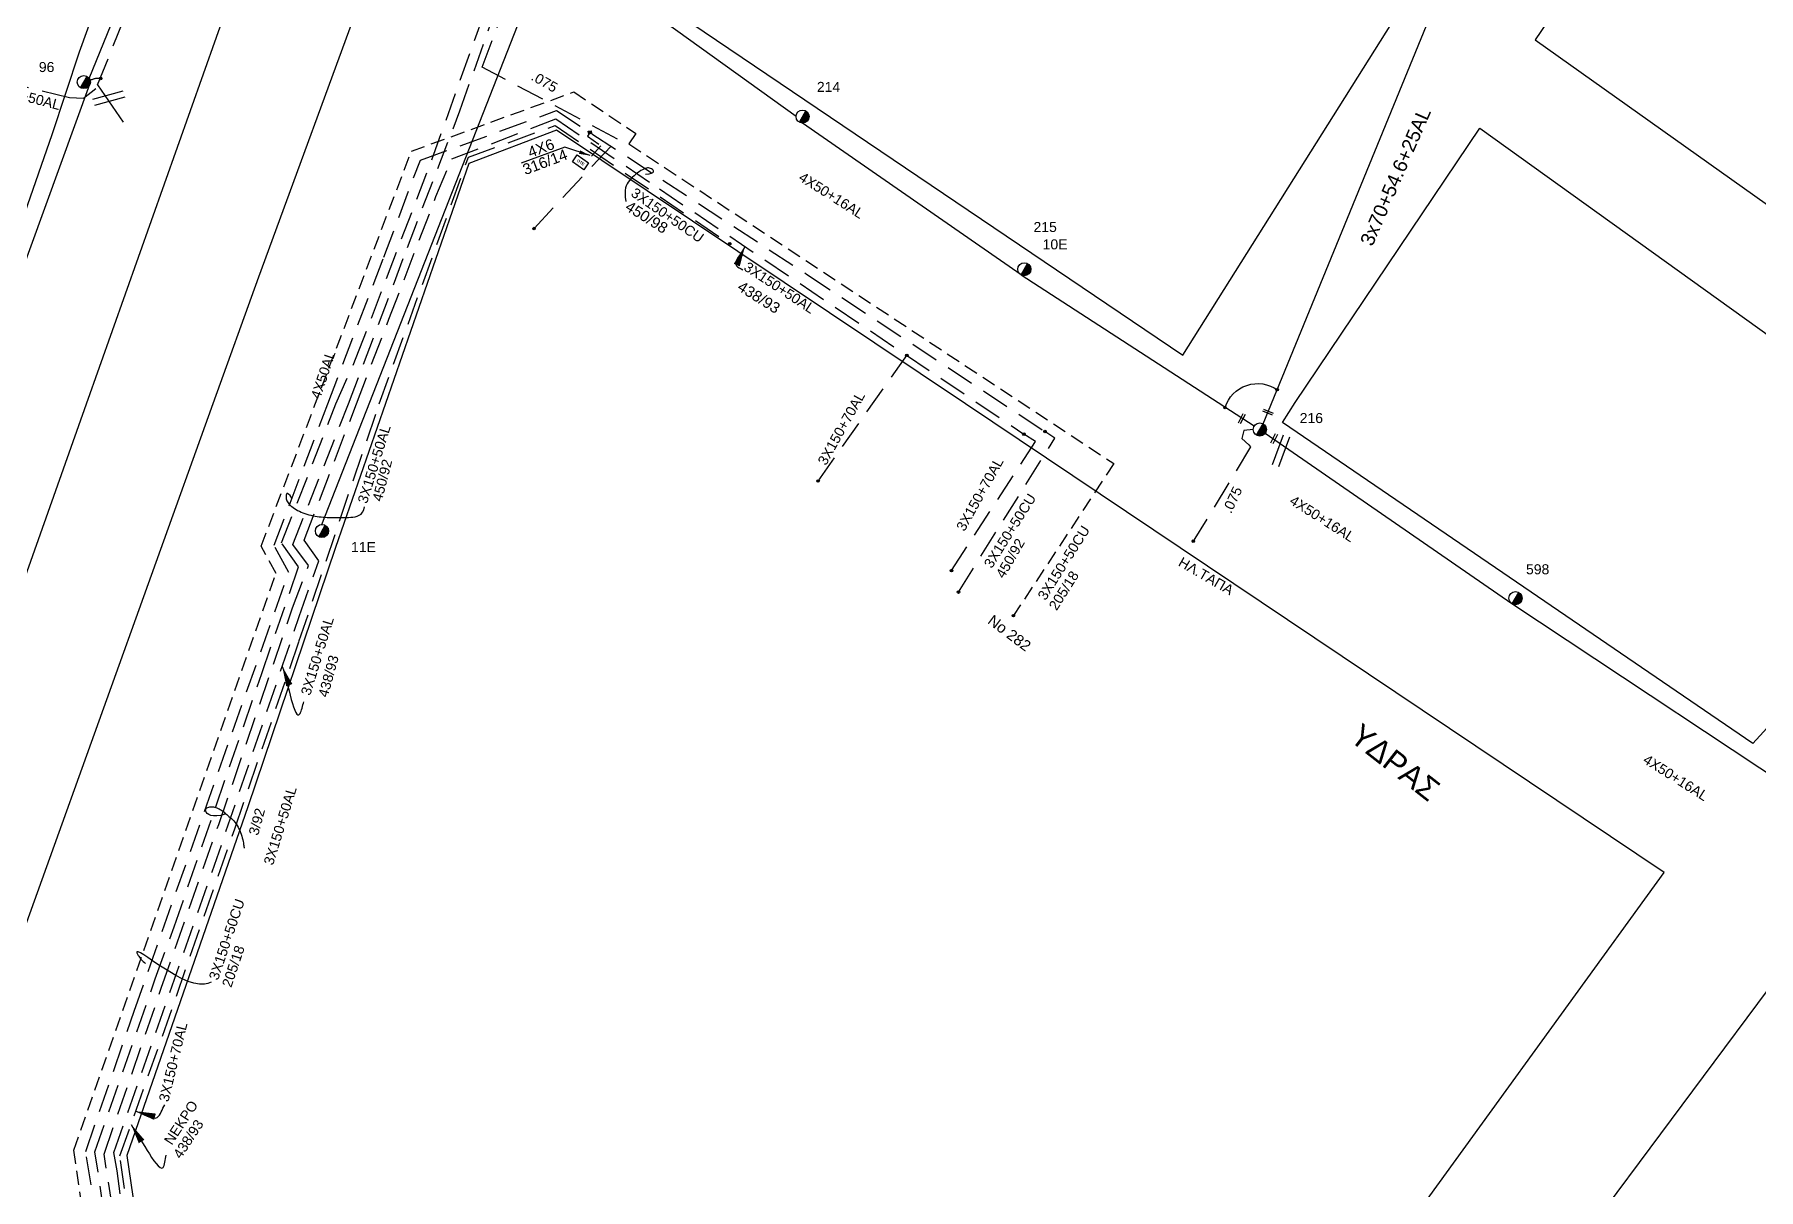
# Model space of a CAD drawing. Header units: millimetres. Extents: x 951 to 2109, y 727 to 2273.
# Drawn here: x 1769.6 to 1924.6, y 863.6 to 967.6 of the extents above; entities that cross this region are included whole.
import ezdxf

# ---------------------------------------------------------------- set-up
doc = ezdxf.new("R2010")
doc.units = ezdxf.units.MM
doc.linetypes.add('DASHED', pattern=[19.05, 12.7, -6.35])
for name, color, linetype in [('Pillar OTE', 7, 'Continuous'), ('Άγνωστα', 7, 'Continuous'), ('Γέφυρες Εναέριου Δικτύου', 7, 'Continuous'), ('Γυμνά εναέρια ΧΤ (3Φ)   4x50AL', 7, 'Continuous'), ('Γυμνά εναέρια ΧΤ και ΦΟΠ (3Φ)   4x50+16AL', 7, 'Continuous'), ('Επιγραφές - Σχήματα', 7, 'Continuous'), ('Καλώδια ΧΤ   3x150+50AL', 7, 'DASHED'), ('Καλώδια ΧΤ   3x150+50CU', 7, 'DASHED'), ('Μηχανική τομή', 7, 'Continuous'), ('Στύλος ΦΜ', 7, 'Continuous'), ('Στύλος ΦΜ @ 1', 7, 'Continuous'), ('Συνδέσεις', 7, 'Continuous'), ('Συνεστραμμένα ΧΤ   3x70+54.6+25 AL', 7, 'SYN_LINE'), ('Τομή', 7, 'Continuous'), ('Υπόβαθρο ΔΕΗ', 7, 'Continuous'), ('Υπόγεια Καλώδια Δικτύου ΧΤ   .075', 7, 'DASHED'), ('Υπόγεια καλώδια Δικτύου ΧΤ και Παρ. ΧΤ - 3X150+70 AL', 7, 'DASHED'), ('Υπόγεια καλώδια Παροχών ΧΤ   .075', 7, 'DASHED'), ('Υπόγεια καλώδια Παροχών ΧΤ   4x6', 7, 'DASHED')]:
    doc.layers.add(name, color=color, linetype=linetype)
doc.styles.get("Standard").update_dxf_attribs({"font": 'arial.ttf'})
doc.linetypes.add('SYN_LINE', pattern='A,0.5,-0.0001,["/\\/\\/\\/",Standard,S=0.1,R=0,X=0,Y=-0.05],-0.25', length=0.7501)
doc.dimstyles.new('ISO-25', dxfattribs={"dimtxt": 2.5, "dimasz": 2.5, "dimexe": 1.25, "dimexo": 0.625, "dimtad": 1, "dimtxsty": 'Standard', "dimcen": 2.5, "dimadec": 0, "dimazin": 0, "dimtfac": 1, "dimtmove": 0, "dimatfit": 3, "dimfxl": 1, "dimarcsym": 0})

# ---------------------------------------------------------------- blocks, each defined once
blk = doc.blocks.new('ΥΠΑΡΧΩΝ ΤΣΙΜΕΝΤΕΝΙΟΣ ΣΤΥΛΟΣ')
at = {"layer": 'Στύλος ΦΜ'}
blk.add_hatch(color=7, dxfattribs=at).paths.add_polyline_path([(-1.29, -2.28, 0.574793), (2.62, 0, 0.268822), (1.3, 2.27)])
at = {"layer": 'Στύλος ΦΜ', "color": 7}
blk.add_line((-1.29, -2.28), (1.3, 2.27), dxfattribs=at)
blk.add_circle((0, 0), 2.62, dxfattribs=at)
at = {"layer": 'Στύλος ΦΜ', "flags": 4}
for tag, p in [('ΤΥΠΟΣ', (-4.91, 3.03)), ('ΑΡΙΘΜΟΣ', (-4.68, 8.05))]:
    blk.add_attdef(tag, p, '', height=4, dxfattribs=at)
blk = doc.blocks.new('ΤΟΜΗ')
at = {"layer": 'Τομή', "ltscale": 40}
for p, q in [((-5.68, 0), (5.68, 0)), ((5.68, -2.33), (-5.68, -2.33))]:
    blk.add_line(p, q, dxfattribs=at)
blk = doc.blocks.new('ΜΗΧΑΝΙΚΗ ΤΟΜΗ')
at = {"layer": 'Μηχανική τομή', "ltscale": 40}
for p, q in [((-1.89, 0.78), (1.89, 0.78)), ((1.89, 0), (-1.89, 0))]:
    blk.add_line(p, q, dxfattribs=at)
blk = doc.blocks.new('_ΣΥΝΔΕΣΗ')
at = {"layer": 'Συνδέσεις', "linetype": 'SYN_LINE', "ltscale": 40}
blk.add_hatch(color=256, dxfattribs=at).paths.add_polyline_path([(0.5, -0.01, 1), (-0.5, -0.01, 1)])
at = {"layer": 'Συνδέσεις'}
blk.add_circle((0, -0.01), 0.5, dxfattribs=at)
blk = doc.blocks.new('TSONTA XT1')
at = {"ltscale": 40}
h = blk.add_hatch(color=256, dxfattribs=at)
h.dxf.hatch_style = 1
h.paths.add_polyline_path([(595.96, 2487.66), (597.07, 2488.77), (595.96, 2489.87), (594.85, 2488.77)])
blk.add_lwpolyline([(594.85, 2488.77), (595.96, 2489.87), (597.07, 2488.77), (595.96, 2487.66)], close=True, dxfattribs=at)
blk = doc.blocks.new('PILLAR ΟΤΕ')
at = {"layer": 'Pillar OTE', "ltscale": 40}
blk.add_lwpolyline([(-3.31, 2.02), (3.39, 2.02), (3.39, -1.99), (-3.31, -1.99)], close=True, dxfattribs=at)
at = {"layer": 'Pillar OTE', "insert": (-1.81, 0.71), "char_height": 1.3575, "width": 109.961, "attachment_point": 1}
blk.add_mtext('{\\fArial|b1|i0|c161|p34;OTE}', dxfattribs=at)

msp = doc.modelspace()

# ---------------------------------------------------------------- linework, layer by layer
at = {"layer": 'Άγνωστα'}
msp.add_lwpolyline([(1775.236, 963.013), (1777.551, 959.659)], dxfattribs=at)
at = {"layer": 'Άγνωστα', "linetype": 'DASHED', "ltscale": 0.2}
msp.add_lwpolyline([(1800.579, 934.317), (1808.599, 956.505), (1816.39, 959.355), (1832.089, 948.71)], dxfattribs=at)
at = {"layer": 'Γέφυρες Εναέριου Δικτύου'}
msp.add_lwpolyline([(1876.631, 933.981, -0.5129828), (1881.344, 935.568, 2.8610241)], format="xyb", dxfattribs=at)
at = {"layer": 'Γυμνά εναέρια ΧΤ (3Φ)   4x50AL', "color": 173, "ltscale": 0.2}
msp.add_lwpolyline([(1795.431, 923.47), (1815.81, 975.478)], dxfattribs=at)
at = {"layer": 'Γυμνά εναέρια ΧΤ και ΦΟΠ (3Φ)   4x50+16AL', "color": 1, "ltscale": 0.2}
for points in [[(1838.059, 960.161), (1816.578, 975.646)], [(1858.291, 945.914), (1838.648, 959.572)], [(1858.291, 945.914), (1879.262, 932.325)]]:
    msp.add_lwpolyline(points, dxfattribs=at)
at = {"layer": 'Γυμνά εναέρια ΧΤ και ΦΟΠ (3Φ)   4x50+16AL', "color": 5, "ltscale": 0.2}
for points in [[(1880.251, 931.684), (1902.413, 916.355)], [(1902.413, 916.355), (1932.172, 896.629)]]:
    msp.add_lwpolyline(points, dxfattribs=at)
at = {"layer": 'Επιγραφές - Σχήματα'}
for points in [[(1824.524, 954.99), (1824.838, 955.021), (1825.053, 955.069), (1825.184, 955.129), (1825.244, 955.196), (1825.248, 955.267), (1825.209, 955.338), (1825.141, 955.403), (1825.059, 955.458), (1824.974, 955.501), (1824.887, 955.53), (1824.797, 955.544), (1824.701, 955.543), (1824.6, 955.527), (1824.491, 955.494), (1824.374, 955.446), (1824.246, 955.38), (1824.107, 955.298), (1823.96, 955.201), (1823.808, 955.09), (1823.654, 954.968), (1823.501, 954.838), (1823.352, 954.7), (1823.212, 954.558), (1823.082, 954.413), (1822.967, 954.266), (1822.868, 954.11), (1822.788, 953.937), (1822.73, 953.739), (1822.695, 953.508), (1822.686, 953.235), (1822.705, 952.913), (1822.755, 952.534)], [(1792.736, 925.839), (1792.568, 926.069), (1792.437, 926.205), (1792.34, 926.263), (1792.272, 926.257), (1792.229, 926.202), (1792.207, 926.112), (1792.201, 926.002), (1792.209, 925.887), (1792.225, 925.778), (1792.25, 925.677), (1792.285, 925.582), (1792.329, 925.492), (1792.385, 925.405), (1792.451, 925.321), (1792.529, 925.238), (1792.62, 925.154), (1792.723, 925.069), (1792.837, 924.983), (1792.963, 924.897), (1793.099, 924.812), (1793.244, 924.73), (1793.398, 924.651), (1793.558, 924.576), (1793.725, 924.507), (1793.898, 924.444), (1794.074, 924.387), (1794.255, 924.336), (1794.438, 924.29), (1794.622, 924.25), (1794.808, 924.216), (1794.993, 924.186), (1795.177, 924.162), (1795.36, 924.141), (1795.54, 924.125), (1795.719, 924.113), (1795.896, 924.103), (1796.072, 924.096), (1796.246, 924.091), (1796.42, 924.088), (1796.592, 924.086), (1796.764, 924.084), (1796.936, 924.083), (1797.109, 924.083), (1797.284, 924.085), (1797.462, 924.089), (1797.643, 924.096), (1797.829, 924.105), (1798.021, 924.117), (1798.217, 924.134), (1798.414, 924.162), (1798.605, 924.211), (1798.784, 924.289), (1798.945, 924.404), (1799.081, 924.565), (1799.187, 924.78), (1799.256, 925.057)], [(1786.78, 897.421), (1786.339, 897.294), (1785.971, 897.238), (1785.672, 897.238), (1785.434, 897.284), (1785.252, 897.363), (1785.121, 897.464), (1785.034, 897.574), (1784.986, 897.68), (1784.971, 897.774), (1784.985, 897.854), (1785.024, 897.92), (1785.084, 897.973), (1785.161, 898.014), (1785.252, 898.042), (1785.351, 898.059), (1785.457, 898.065), (1785.564, 898.061), (1785.672, 898.048), (1785.779, 898.027), (1785.885, 897.999), (1785.987, 897.965), (1786.086, 897.926), (1786.179, 897.882), (1786.266, 897.836), (1786.347, 897.788), (1786.422, 897.738), (1786.494, 897.685), (1786.564, 897.629), (1786.636, 897.569), (1786.71, 897.506), (1786.789, 897.438), (1786.875, 897.365), (1786.969, 897.287), (1787.07, 897.203), (1787.175, 897.112), (1787.284, 897.015), (1787.394, 896.909), (1787.502, 896.795), (1787.608, 896.672), (1787.709, 896.539), (1787.802, 896.396), (1787.889, 896.244), (1787.969, 896.086), (1788.042, 895.923), (1788.108, 895.757), (1788.168, 895.591), (1788.22, 895.425), (1788.266, 895.263), (1788.305, 895.105), (1788.338, 894.955), (1788.366, 894.814), (1788.388, 894.687), (1788.405, 894.574), (1788.418, 894.479), (1788.427, 894.405), (1788.433, 894.353)]]:
    msp.add_lwpolyline(points, dxfattribs=at)
at = {"layer": 'Καλώδια ΧΤ   3x150+50AL', "color": 30, "ltscale": 0.2}
msp.add_lwpolyline([(1791.977, 1013.259), (1793.512, 1012.63), (1794.08, 1011.857), (1794.176, 1010.753), (1793.576, 1008.689), (1792.183, 1007.129), (1790.839, 1006.433), (1789.71, 1002.569), (1788.677, 1002.469), (1785.281, 988.835), (1779.012, 972.4), (1775.088, 962.647), (1773.981, 961.801), (1772.74, 961.844), (1763.472, 964.13)], dxfattribs=at)
at = {"layer": 'Καλώδια ΧΤ   3x150+50AL', "color": 133, "ltscale": 0.2}
msp.add_lwpolyline([(1813.509, 836.583), (1813.275, 836.792), (1813.547, 837.097), (1813.07, 837.441), (1810.346, 839.409), (1801.425, 828.809), (1787.352, 840.624), (1786.904, 842.826), (1778.448, 850.514), (1775.839, 866.812), (1780.982, 881.733), (1786.15, 896.478), (1792.782, 915.956), (1794.224, 919.761), (1792.817, 921.66), (1797.823, 934.317), (1803.121, 948.383), (1807.837, 960.682), (1812.706, 974.504)], dxfattribs=at)
at = {"layer": 'Καλώδια ΧΤ   3x150+50AL', "color": 2, "ltscale": 0.2}
msp.add_lwpolyline([(1812.947, 835.909), (1812.76, 836.066), (1812.954, 836.299), (1810.287, 838.268), (1801.431, 827.835), (1786.391, 840.349), (1785.897, 842.223), (1777.528, 850.105), (1775.021, 867.026), (1780.447, 882.59), (1782.138, 887.259), (1790.019, 910.046), (1793.327, 919.66), (1791.805, 921.822), (1796.692, 934.317), (1798.518, 938.481), (1805.302, 956.257), (1811.328, 973.102)], dxfattribs=at)
at = {"layer": 'Καλώδια ΧΤ   3x150+50AL', "color": 27, "ltscale": 0.2}
msp.add_lwpolyline([(1814.546, 837.825), (1814.31, 838.022), (1814.806, 838.616), (1810.269, 841.908), (1801.18, 831.212), (1788.599, 841.766), (1788.675, 843.705), (1778.815, 851.93), (1777.019, 865.309), (1776.729, 866.978), (1785.565, 892.224), (1793.389, 915.175), (1795.155, 920.195), (1793.834, 922.059), (1798.533, 934.317), (1801.451, 941.931), (1805.683, 952.972), (1807.108, 956.353), (1816.457, 959.958), (1825.785, 953.651), (1858.543, 931.587)], dxfattribs=at)
at = {"layer": 'Καλώδια ΧΤ   3x150+50AL', "color": 30, "ltscale": 0.2}
msp.add_arc((1775.342, 962.014), 1.586, 84.58244, 119.04852, dxfattribs=at)
at = {"layer": 'Καλώδια ΧΤ   3x150+50CU', "color": 30, "ltscale": 0.2}
for points in [[(1812.424, 835.282), (1812.257, 835.421), (1812.436, 835.655), (1810.508, 837.113), (1801.481, 826.597), (1785.665, 839.814), (1784.719, 842.28), (1776.654, 849.488), (1775.28, 860.301), (1774.196, 867.058), (1778.543, 879.665), (1792.439, 919.159), (1791.12, 921.592), (1795.961, 934.317), (1800.981, 947.513), (1804.276, 956.23), (1816.519, 960.702), (1839.007, 945.987), (1860.439, 931.828)], [(1852.658, 917.383), (1861.325, 931.232), (1860.438, 931.826)]]:
    msp.add_lwpolyline(points, dxfattribs=at)
at = {"layer": 'Συνεστραμμένα ΧΤ   3x70+54.6+25 AL', "color": 2, "ltscale": 20}
for points in [[(1774.51, 963.591), (1780.482, 978.337), (1784.474, 989.629)], [(1761.27, 926.538), (1774.572, 963.065)]]:
    msp.add_lwpolyline(points, dxfattribs=at)
at = {"layer": 'Συνεστραμμένα ΧΤ   3x70+54.6+25 AL', "color": 1, "ltscale": 20}
msp.add_lwpolyline([(1880.054, 932.522), (1895.986, 971.374)], dxfattribs=at)
at = {"layer": 'Συνεστραμμένα ΧΤ   3x70+54.6+25 AL', "color": 173, "linetype": 'DASHED', "ltscale": 0.1}
msp.add_lwpolyline([(1779.362, 846.148), (1778.46, 846.962), (1778.101, 846.795), (1775.673, 848.965), (1773.128, 867.164), (1791.302, 919.068), (1789.974, 921.515), (1803.47, 957.047), (1818.069, 962.379), (1823.652, 958.643), (1823.031, 957.701), (1866.629, 928.949), (1857.602, 915.261)], dxfattribs=at)
at = {"layer": 'Υπόβαθρο ΔΕΗ'}
for points in [[(1855.884, 1238.454), (1855.757, 1221.108), (1855.581, 1199.157), (1854.473, 1173.753), (1852.152, 1146.155), (1850.887, 1133.515), (1847.178, 1113.039), (1841.093, 1089.971), (1829.738, 1055.829), (1823.324, 1038.412), (1816.608, 1020.269), (1803.237, 982.617), (1799.467, 972.326), (1789.721, 945.722), (1785.623, 934.317), (1770.24, 891.508), (1750.622, 836.913), (1747.991, 830.926), (1741.203, 816.208), (1731.038, 792.571), (1722.944, 773.751), (1719.386, 768.132), (1697.266, 734.249)], [(1836.223, 1038.412), (1826.713, 1007.312), (1817.315, 976.252), (1872.838, 938.699), (1896.876, 976.93), (1910.774, 998.777), (1925.093, 1021.008), (1845.811, 1068.323), (1836.223, 1038.412)], [(1945.781, 988.199), (1931.784, 1007.308), (1904.519, 967.056), (1946.087, 937.532)], [(1680.97, 734.302), (1697.505, 757.342), (1706.989, 770.557), (1709.752, 774.412), (1713.304, 781.448), (1718.658, 791.054), (1724.729, 802.518), (1726.838, 809.174), (1734.748, 829.825), (1741.617, 847.759), (1750.43, 870.767), (1758.882, 892.831), (1768.049, 916.764), (1774.274, 934.317), (1787.109, 970.61)]]:
    msp.add_lwpolyline(points, dxfattribs=at)
msp.add_lwpolyline([(1778.455, 979.394), (1773.605, 965.945), (1771.131, 958.517), (1766.254, 944.535), (1762.269, 934.317), (1742.632, 888.022), (1708.204, 900.012, 1.1053274), (1683.914, 900.747), (1687.115, 894.292), (1692.85, 883.875), (1704.641, 890.911), (1737.283, 879.486), (1734.283, 868.652), (1727.736, 852.301), (1718.725, 834.118), (1708.722, 816.193), (1703.117, 807.383, -0.411767), (1694.574, 805.547), (1694.235, 806.023), (1686.627, 816.961), (1659.736, 855.602)], format="xyb", dxfattribs=at)
at = {"layer": 'Υπόβαθρο ΔΕΗ', "ltscale": 0.2}
for points in [[(1847.293, 797.145), (1916.115, 892.142), (1853.299, 934.317), (1816.509, 958.939), (1808.63, 955.949), (1796.636, 921.389), (1788.76, 898.071), (1777.874, 866.707), (1779.985, 852.348), (1799.906, 836.206), (1812.636, 825.433), (1847.293, 797.145)], [(1817.272, 957.398), (1813.329, 955.981)], [(1922.455, 735.081), (1886.608, 764.432), (1901.814, 791.933), (1909.931, 806.613), (1886.788, 829.25), (1898.762, 845.559), (1908.038, 858.193), (1927.42, 884.251), (1945.609, 871.971)]]:
    msp.add_lwpolyline(points, dxfattribs=at)
msp.add_lwpolyline([(1882.923, 934.428), (1899.54, 959.124), (1934.052, 934.317), (1945.093, 926.749), (1924.092, 903.747), (1903.484, 917.83), (1881.8, 932.649)], close=True, dxfattribs=at)
msp.add_spline([(1785.463, 882.279), (1784.862, 882.099), (1778.908, 884.694), (1779.148, 884.358), (1779.577, 883.982)], degree=3, dxfattribs=at)
at = {"layer": 'Υπόγεια Καλώδια Δικτύου ΧΤ   .075', "color": 1, "ltscale": 0.2}
msp.add_lwpolyline([(1814.499, 950.088), (1822.01, 958.134), (1809.824, 964.623), (1813.73, 974.799), (1813.234, 977.157), (1814.128, 978.671), (1815.021, 979.39), (1816.031, 979.883)], dxfattribs=at)
at = {"layer": 'Υπόγεια καλώδια Δικτύου ΧΤ και Παρ. ΧΤ - 3X150+70 AL', "color": 27, "ltscale": 0.2}
for points in [[(1840.041, 927.372), (1848.077, 938.77)], [(1852.036, 919.313), (1859.582, 930.932), (1858.543, 931.587)]]:
    msp.add_lwpolyline(points, dxfattribs=at)
at = {"layer": 'Υπόγεια καλώδια Δικτύου ΧΤ και Παρ. ΧΤ - 3X150+70 AL', "ltscale": 0.2}
msp.add_lwpolyline([(1787.641, 845.46), (1779.225, 852.402), (1777.27, 866.673), (1781.083, 877.441), (1787.589, 896.081), (1793.365, 912.941), (1800.579, 934.317)], dxfattribs=at)
at = {"layer": 'Υπόγεια καλώδια Παροχών ΧΤ   .075', "color": 1, "ltscale": 0.2}
msp.add_lwpolyline([(1879.172, 932.011), (1878.327, 931.924), (1878.135, 931.213), (1878.769, 930.617), (1878.769, 930.617), (1878.932, 930.465), (1873.775, 921.966)], dxfattribs=at)
at = {"layer": 'Υπόγεια καλώδια Παροχών ΧΤ   4x6', "color": 30, "linetype": 'DASHED', "ltscale": 0.1}
msp.add_lwpolyline([(1819.422, 958.584), (1819.296, 958.406), (1820.52, 957.539), (1819.218, 956.147)], dxfattribs=at)

# ---------------------------------------------------------------- block references
at = {"layer": 'Pillar OTE', "xscale": 0.1875, "yscale": 0.1875, "zscale": 0.1875, "rotation": 325.8688934769559}
msp.add_blockref('PILLAR ΟΤΕ', (1818.67, 956.05), dxfattribs=at)
at = {"layer": 'Μηχανική τομή', "xscale": 0.2499999999999996, "yscale": 0.2499999999999996, "zscale": 0.2499999999999996}
for p, rotation in [((1878.041, 933.036), 242.7415563270885), ((1880.526, 933.653), 157.596839503646), ((1880.962, 931.24), 242.7415563270885)]:
    msp.add_blockref('ΜΗΧΑΝΙΚΗ ΤΟΜΗ', p, dxfattribs=dict(at, rotation=rotation))
at = {"layer": 'Στύλος ΦΜ @ 1', "ltscale": 40}
ref = msp.add_blockref('ΥΠΑΡΧΩΝ ΤΣΙΜΕΝΤΕΝΙΟΣ ΣΤΥΛΟΣ', (1774.018, 963.267), dxfattribs=dict(at, xscale=0.2249999999999091, yscale=0.2249999999999091, zscale=0.2249999999999091))
ref.add_attrib('ΤΥΠΟΣ', '96', (1769.974, 964.171), dxfattribs={"layer": 'Στύλος ΦΜ', "height": 0.9, "flags": 4})
ref = msp.add_blockref('ΥΠΑΡΧΩΝ ΤΣΙΜΕΝΤΕΝΙΟΣ ΣΤΥΛΟΣ', (1838.648, 960.161), dxfattribs=dict(at, xscale=0.2249999999999091, yscale=0.2249999999999091, zscale=0.2249999999999091))
ref.add_attrib('ΤΥΠΟΣ', '214', (1839.931, 962.384), dxfattribs={"layer": 'Στύλος ΦΜ', "height": 0.9, "flags": 4})
ref = msp.add_blockref('ΥΠΑΡΧΩΝ ΤΣΙΜΕΝΤΕΝΙΟΣ ΣΤΥΛΟΣ', (1858.581, 946.426), dxfattribs=dict(at, xscale=0.2249999999999091, yscale=0.2249999999999091, zscale=0.2249999999999091))
ref.add_attrib('ΤΥΠΟΣ', '215', (1859.408, 949.78), dxfattribs={"layer": 'Στύλος ΦΜ', "height": 0.9, "flags": 4})
ref.add_attrib('ΑΡΙΘΜΟΣ', '10E', (1860.227, 948.217), dxfattribs={"layer": 'Στύλος ΦΜ', "height": 0.9, "flags": 4})
ref = msp.add_blockref('ΥΠΑΡΧΩΝ ΤΣΙΜΕΝΤΕΝΙΟΣ ΣΤΥΛΟΣ', (1879.761, 932.011), dxfattribs=dict(at, xscale=0.2249999999999091, yscale=0.2249999999999091, zscale=0.2249999999999091))
ref.add_attrib('ΤΥΠΟΣ', '216', (1883.34, 932.591), dxfattribs={"layer": 'Στύλος ΦΜ', "height": 0.9, "flags": 4})
ref = msp.add_blockref('ΥΠΑΡΧΩΝ ΤΣΙΜΕΝΤΕΝΙΟΣ ΣΤΥΛΟΣ', (1795.431, 922.881), dxfattribs=dict(at, xscale=0.2249999999999091, yscale=0.2249999999999091, zscale=0.2249999999999091))
ref.add_attrib('ΤΥΠΟΣ', '11E', (1798.043, 920.983), dxfattribs={"layer": 'Στύλος ΦΜ', "height": 0.9, "flags": 4})
ref = msp.add_blockref('ΥΠΑΡΧΩΝ ΤΣΙΜΕΝΤΕΝΙΟΣ ΣΤΥΛΟΣ', (1902.748, 916.839), dxfattribs=dict(at, xscale=0.2249999999999091, yscale=0.2249999999999091, zscale=0.2249999999999091))
ref.add_attrib('ΤΥΠΟΣ', '598', (1903.689, 918.986), dxfattribs={"layer": 'Στύλος ΦΜ', "height": 0.9, "flags": 4})
at = {"layer": 'Συνδέσεις', "xscale": 0.2249999999999091, "yscale": 0.2249999999999091, "zscale": 0.2249999999999091}
for p in [(1775.529, 963.592), (1814.5, 950.091), (1832.099, 948.738), (1848.014, 938.682), (1881.313, 935.593), (1876.632, 933.983), (1858.544, 931.59), (1860.439, 931.828), (1840.041, 927.374), (1873.776, 921.969), (1852.037, 919.316), (1852.659, 917.385), (1857.602, 915.261)]:
    msp.add_blockref('_ΣΥΝΔΕΣΗ', p, dxfattribs=at)
at = {"layer": 'Συνδέσεις', "xscale": 0.1672195248521822, "yscale": 0.1672195248521822, "zscale": 0.1672195248521822, "rotation": 326.8011292814464}
msp.add_blockref('TSONTA XT1', (1508.261, 665.065), dxfattribs=at)
at = {"layer": 'Τομή'}
for p, xscale, yscale, zscale, rotation in [((1776.346, 961.547), 0.2499999999999998, 0.2499999999999998, 0.2499999999999998, 195.2525306780173), ((1881.39, 930.193), 0.2499999999999999, 0.2499999999999999, 0.2499999999999999, 69.77027941645377)]:
    msp.add_blockref('ΤΟΜΗ', p, dxfattribs=dict(at, xscale=xscale, yscale=yscale, zscale=zscale, rotation=rotation))

# ---------------------------------------------------------------- texts
at = {"layer": 'Γυμνά εναέρια ΧΤ (3Φ)   4x50AL', "color": 7, "insert": (1794.403, 934.961), "char_height": 0.9, "width": 84.18588, "attachment_point": 1, "rotation": 71.55606}
msp.add_mtext('4X50AL', dxfattribs=at)
at = {"layer": 'Γυμνά εναέρια ΧΤ και ΦΟΠ (3Φ)   4x50+16AL', "color": 7, "char_height": 0.9, "width": 84.18588, "attachment_point": 1, "rotation": 327.59253}
for insert in [(1838.7, 955.231), (1882.826, 926.141), (1914.61, 902.837)]:
    msp.add_mtext('4X50+16AL', dxfattribs=dict(at, insert=insert))
at = {"layer": 'Επιγραφές - Σχήματα', "char_height": 0.9, "attachment_point": 1}
for s, width, insert, rotation in [('{\\H1.0833x;4Χ6}', 11.38328, (1813.82, 957.359), 20.67298), ('{\\H1.0833x;316/14}', 11.38328, (1813.36, 955.802), 20.67298), ('{\\H1.0833x;450/98}', 11.38328, (1823.129, 952.637), 327.74609), ('{\\H1.0833x;438/93}', 11.38328, (1833.221, 945.432), 327.74609), ('450/92', 3.10408, (1799.938, 925.691), 75.74277), ('450/92', 3.10408, (1855.961, 918.988), 59.89948), ('ΗΛ.ΤΑΠΑ', 3.10408, (1872.796, 920.583), 329.89948), ('{\\H1.0833x;No 282}', 11.38328, (1855.79, 915.409), 322.94862), ('438/93', 3.10408, (1795.074, 908.088), 74.70511), ('3/92', 3.10408, (1788.816, 895.664), 74.70511), ('ΝΕΚΡΟ', 3.10408, (1781.175, 868.059), 56.8577), ('438/93', 3.10408, (1781.984, 866.812), 56.8577)]:
    msp.add_mtext_dynamic_manual_height_columns(s, width=width, gutter_width=12.5, heights=[1.708], dxfattribs=dict(at, insert=insert, rotation=rotation))
at = {"layer": 'Επιγραφές - Σχήματα', "color": 7, "insert": (1888.92, 905.683), "char_height": 2, "width": 84.18588, "attachment_point": 1, "rotation": 321.98226}
msp.add_mtext('ΥΔΡΑΣ', dxfattribs=at)
at = {"layer": 'Καλώδια ΧΤ   3x150+50AL', "color": 7, "char_height": 0.9, "width": 84.18588, "attachment_point": 1}
for insert, rotation in [((1764.931, 963.457), 345.39729), ((1833.773, 947.156), 326.64783), ((1798.616, 925.541), 72.88605), ((1793.51, 908.279), 72.88605), ((1790.169, 893.014), 72.88605)]:
    msp.add_mtext('3X150+50AL', dxfattribs=dict(at, insert=insert, rotation=rotation))
at = {"layer": 'Καλώδια ΧΤ   3x150+50CU', "color": 7, "char_height": 0.9, "width": 84.18588, "attachment_point": 1}
for s, insert, rotation in [('3X150+50CU', (1823.642, 953.826), 325.22956), ('3X150+50CU', (1854.889, 919.928), 57.81699), ('3X150+50CU', (1859.722, 917.048), 57.81699), ('205/18', (1860.725, 916.137), 57.81699), ('3X150+50CU', (1785.23, 882.687), 71.38446), ('205/18', (1786.418, 882.037), 71.38446)]:
    msp.add_mtext(s, dxfattribs=dict(at, insert=insert, rotation=rotation))
at = {"layer": 'Συνεστραμμένα ΧΤ   3x70+54.6+25 AL', "linetype": 'DASHED', "ltscale": 0.1, "insert": (1888.725, 948.915), "char_height": 1.25, "attachment_point": 1, "rotation": 66.47789}
msp.add_mtext_dynamic_manual_height_columns('3x70+54.6+25AL', width=37.25758, gutter_width=12.5, heights=[0], dxfattribs=at)
at = {"layer": 'Υπόγεια Καλώδια Δικτύου ΧΤ   .075', "color": 7, "insert": (1814.604, 964.291), "char_height": 0.9, "width": 84.18588, "attachment_point": 1, "rotation": 330.16691}
msp.add_mtext('.075', dxfattribs=at)
at = {"layer": 'Υπόγεια καλώδια Δικτύου ΧΤ και Παρ. ΧΤ - 3X150+70 AL', "color": 7, "char_height": 0.9, "width": 84.18588, "attachment_point": 1}
for insert, rotation in [((1839.956, 929.15), 60.87107), ((1852.411, 923.218), 60.87107), ((1780.746, 871.672), 76.34267)]:
    msp.add_mtext('3X150+70AL', dxfattribs=dict(at, insert=insert, rotation=rotation))
at = {"layer": 'Υπόγεια καλώδια Παροχών ΧΤ   .075', "color": 7, "insert": (1876.355, 924.767), "char_height": 0.9, "width": 84.18588, "attachment_point": 1, "rotation": 64.92101}
msp.add_mtext('.075', dxfattribs=at)

# ---------------------------------------------------------------- leaders
at = {"layer": 'Επιγραφές - Σχήματα', "ltscale": 40}
msp.add_leader([(1819.54, 956.654), (1817.272, 957.398)], dimstyle='ISO-25', override={"dimasz": 1, "dimtad": 0}, dxfattribs=at)
at = {"layer": 'Επιγραφές - Σχήματα', "path_type": 1}
for points in [[(1833.457, 948.449), (1832.696, 946.74), (1833.268, 946.388)], [(1791.861, 910.691), (1793.459, 906.46), (1793.813, 907.521)], [(1778.687, 870.674), (1780.61, 870.124), (1781.299, 871.256)], [(1778.265, 869.484), (1779.723, 867.131), (1781.144, 865.602), (1781.429, 866.733)]]:
    msp.add_leader(points, dimstyle='ISO-25', override={"dimasz": 1.8, "dimtad": 0}, dxfattribs=at)

doc.saveas('drawing.dxf')
